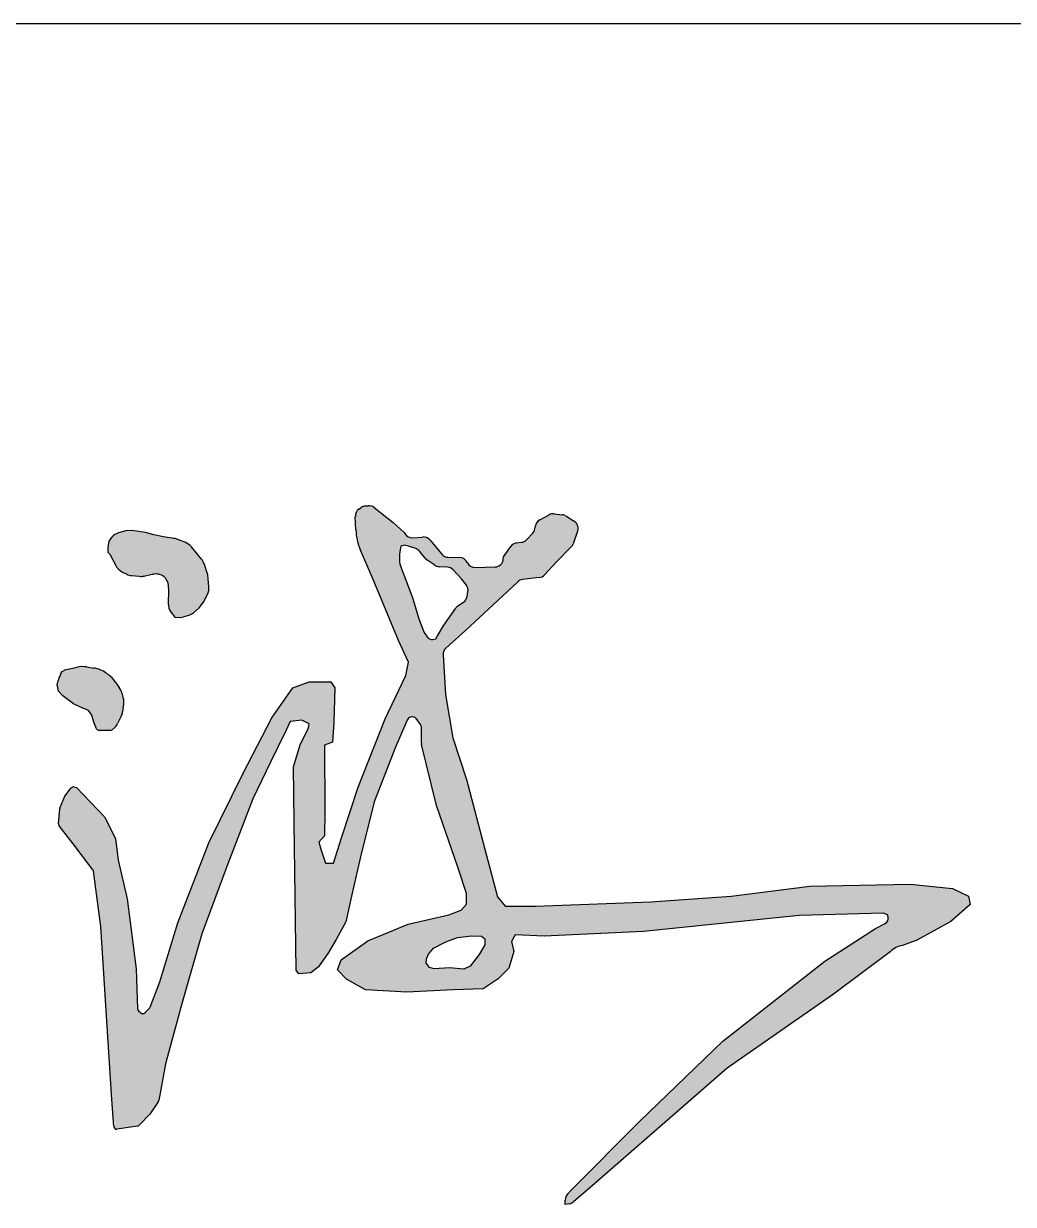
# Model space of a CAD drawing. Extents: x 1036631 to 1215829, y 649019 to 896649.
# Drawn here: x 1212559 to 1213756, y 695752 to 697181 of the extents above; entities that cross this region are included whole.
import ezdxf

# ---------------------------------------------------------------- set-up
doc = ezdxf.new("R2010")
doc.units = 0
doc.header["$LTSCALE"] = 1000
doc.header["$MEASUREMENT"] = 0
doc.layers.add('图框', color=7, linetype='Continuous')
doc.layers.add('签名', color=7, linetype='Continuous')

msp = doc.modelspace()

# ---------------------------------------------------------------- hatches: boundary and pattern name
at = {"layer": '签名'}
h = msp.add_hatch(color=4, dxfattribs=at)
h.paths.add_polyline_path([(1213039.1, 696332.7, -0.161092), (1213040.4, 696328.7), (1213040.4, 696310.2, 0.059171), (1213040.6, 696308.6), (1213058.4, 696234.9), (1213084.3, 696160.3), (1213095, 696128.1), (1213095, 696115.3), (1213088.6, 696108.1), (1213073.6, 696102.4), (1213024.2, 696091), (1212975.5, 696070.9), (1212943.3, 696048.1), (1212939, 696035.9), (1212949.8, 696024.5), (1212972.7, 696011.6), (1213022.8, 696008.7), (1213079.3, 696011.6), (1213115.1, 696013), (1213133, 696025.2), (1213145.9, 696038.1), (1213152.3, 696058.1), (1213149.4, 696070.2), (1213153.7, 696078.1), (1213188.8, 696076.7), (1213309, 696082.4), (1213497.4, 696101.7), (1213598.8, 696104.5), (1213603.9, 696102.4), (1213604.7, 696099.5, -0.351664), (1213601.1, 696091.8), (1213589.7, 696086.1), (1213528.4, 696046.3), (1213404.9, 695949.4), (1213303.9, 695852.5), (1213221.2, 695768.9), (1213217.4, 695765.1, 0.182737), (1213214.3, 695757.4), (1213214.3, 695752.1), (1213219.5, 695752.9, 0.107749), (1213224.6, 695755.6), (1213240.8, 695769.5), (1213410, 695916.8), (1213538.6, 696006.5), (1213607.4, 696057.7, -0.146318), (1213622.2, 696065.4), (1213639.4, 696071.7), (1213680.6, 696094.5), (1213704, 696114.9), (1213702, 696125.1), (1213682.6, 696134.3), (1213631.6, 696139.4), (1213510.1, 696137.3), (1213415, 696125.1), (1213318, 696118), (1213178.2, 696112.9), (1213141.5, 696112.9), (1213132.3, 696124.1), (1213119, 696174.1), (1213094.9, 696266.3), (1213078.3, 696316.7), (1213069.4, 696369), (1213066.5, 696417, -0.229187), (1213069.9, 696425.2), (1213093.6, 696446.5), (1213144.6, 696493.7), (1213156.8, 696505.3, -0.163206), (1213162.7, 696508.1), (1213182.9, 696510.4, 0.182466), (1213189.3, 696513.7), (1213204, 696530), (1213221.5, 696547.5, 0.112028), (1213223.9, 696551.3), (1213229.3, 696566.7, 0.355152), (1213225, 696578.8), (1213214.8, 696585, 0.105653), (1213210.7, 696586.4), (1213200.9, 696587.6, 0.158327), (1213194.7, 696586.4), (1213183.4, 696580.2, 0.229319), (1213178.3, 696572.9), (1213177.7, 696569.4, -0.149826), (1213175, 696564.1), (1213167.5, 696556.2, -0.170427), (1213161.5, 696553.1), (1213155.4, 696552.3, 0.205569), (1213148.5, 696548.1), (1213139.5, 696535.7), (1213139.4, 696533, -0.389723), (1213129.5, 696523.3), (1213105.4, 696522.6, -0.298366), (1213095.8, 696528.4), (1213095.6, 696528.8, 0.282824), (1213086.7, 696534.6), (1213072.6, 696535, -0.213806), (1213065.1, 696538.6), (1213050.4, 696556, 0.241802), (1213041.8, 696559.5), (1213030, 696558.6, -0.296225), (1213020.2, 696563.9), (1213019.6, 696565.1), (1213006.2, 696577.2), (1212983.1, 696595.2, 0.183189), (1212976.2, 696597.3), (1212972.8, 696597.1, 0.143474), (1212967.4, 696595.2), (1212964.6, 696593.1, 0.248651), (1212960.4, 696584.5), (1212961, 696568.1, 0.093275), (1212966.6, 696543.6), (1212981.9, 696508.2), (1213012.6, 696434.2), (1213024.7, 696408.1), (1213021.5, 696392.1), (1212996.4, 696339.6), (1212963.9, 696256.7), (1212943.5, 696195.5), (1212933.9, 696164.9), (1212924.4, 696164.9), (1212919.2, 696180.8), (1212916.1, 696190.4), (1212923.1, 696198), (1212923.7, 696228), (1212923.1, 696307.7), (1212932.6, 696311.5), (1212934.6, 696335.1), (1212935.8, 696377.2), (1212930.7, 696384.2), (1212904.6, 696384.2), (1212884.8, 696377.2), (1212859.3, 696340.8), (1212824.8, 696273.9), (1212783.3, 696189.5), (1212745.6, 696092.6), (1212723.9, 696021.2), (1212711.8, 695990), (1212705.8, 695983.9, -0.398668), (1212701.1, 695983.8), (1212698.2, 695986.4, -0.202683), (1212697.1, 695988.8), (1212695.2, 696037.1), (1212684.4, 696121.9), (1212673.5, 696168.7), (1212670.3, 696194.8), (1212656.9, 696220.9), (1212623.1, 696256.6), (1212620, 696257.2, 0.27777), (1212616.7, 696255.9), (1212609, 696246), (1212603.2, 696231.5, 0.073618), (1212603, 696230.6), (1212601.4, 696212.7, 0.189344), (1212602.1, 696210.3), (1212619.3, 696188.3), (1212643.7, 696156.2), (1212652.7, 696088.2), (1212666, 695879.2), (1212668.2, 695846.4, 0.436729), (1212672, 695843.3), (1212696.9, 695846.8, 0.16879), (1212698.9, 695847.8), (1212711.7, 695861.3), (1212722, 695876.4, 0.102966), (1212722.6, 695877.7), (1212731, 695922.1), (1212751.1, 695996.4), (1212774.8, 696079.6), (1212806.2, 696164), (1212836.4, 696242.8), (1212857.9, 696287.2), (1212876.5, 696325.1), (1212881.5, 696336.5), (1212895.8, 696338), (1212904.4, 696333.7), (1212903.7, 696328.7), (1212893.6, 696307.9), (1212885.8, 696281.5), (1212886.5, 696214.2), (1212888.7, 696035.3), (1212892.2, 696031), (1212906.5, 696032.4), (1212915.9, 696039.6), (1212928, 696056.8), (1212937.3, 696072.5), (1212948.8, 696093.9), (1212957.4, 696132.1), (1212966.7, 696172.8), (1212983.2, 696239.3), (1213009, 696305.1), (1213023.1, 696338, -0.469667), (1213033.1, 696341)])
h.paths.add_polyline_path([(1213054.2, 696435.5, -0.288827), (1213047.1, 696438.9), (1213044.4, 696442.7, -0.065977), (1213043.1, 696445), (1213037.1, 696460.5), (1213029.1, 696487.6, 0.044379), (1213028.5, 696489.3, -0.024291), (1213028.9, 696488.4), (1213014.6, 696525.6, -0.091237), (1213013.9, 696529.2), (1213013.9, 696538.5), (1213015.3, 696548.3), (1213019.3, 696549.5), (1213024.7, 696548.4), (1213033.5, 696545.5, -0.144533), (1213038.2, 696542.2), (1213044.8, 696533.9, 0.074132), (1213047, 696531.9), (1213056.5, 696525.4, 0.138918), (1213061.8, 696523.6), (1213071.7, 696523.1, -0.194331), (1213078.7, 696519.9), (1213088.9, 696509), (1213094.8, 696501.1, -0.202294), (1213096.6, 696493.4), (1213095.6, 696487.4, -0.204654), (1213091.3, 696480.7), (1213084.5, 696476.1, 0.089425), (1213081.9, 696473.5), (1213067.4, 696452.9), (1213059.8, 696440), (1213057.7, 696436.4)], flags=16)
h.paths.add_polyline_path([(1213101.3, 696077.1), (1213113.2, 696076.7), (1213117, 696073.3), (1213117, 696066.1), (1213110.2, 696054.6), (1213099.2, 696040.2), (1213091.5, 696036.8), (1213074.1, 696038.5), (1213055.9, 696037.2), (1213050.3, 696038.9), (1213046.1, 696044), (1213046.5, 696049.1), (1213048.8, 696055), (1213055, 696062.2), (1213069.9, 696069.9), (1213083.9, 696075)], flags=16)
h.paths.add_polyline_path([(1212730.6, 696510.2), (1212733.7, 696504.6), (1212734.6, 696495.1), (1212734.2, 696479, 0.170281), (1212737.7, 696468.3), (1212742, 696462.7), (1212749.3, 696462.3), (1212757.9, 696464.5, 0.103189), (1212764.1, 696467.5), (1212768.5, 696471, 0.062296), (1212771.5, 696474), (1212776.8, 696480.8), (1212781.5, 696490, 0.141144), (1212783.4, 696499.2), (1212782.2, 696513.6), (1212777.4, 696527.4, 0.087273), (1212774.5, 696532.6), (1212762.2, 696547.7, 0.128318), (1212755.2, 696552.7), (1212744.7, 696556.9, 0.060575), (1212740.7, 696557.9), (1212728.4, 696559.6), (1212716.5, 696562.3), (1212706.8, 696565), (1212690.2, 696567.3), (1212682.8, 696566.9), (1212673.9, 696564.6), (1212671.5, 696563.5, 0.142069), (1212664.3, 696557.4), (1212662.4, 696554.6), (1212661.2, 696546.8), (1212661.2, 696541.1), (1212663.5, 696538.7), (1212670.6, 696524.9, 0.158988), (1212678.1, 696517.5), (1212683.9, 696514.6, 0.091187), (1212689.8, 696512.9), (1212699.5, 696512, 0.078859), (1212704.8, 696512.3), (1212714.5, 696514.4), (1212716.7, 696514.7, -0.22636)], flags=17)
h.paths.add_polyline_path([(1212627.3, 696354.1), (1212637.6, 696349.7), (1212641.6, 696343.8), (1212644, 696335.4), (1212647.5, 696327.6, 0.295053), (1212650.6, 696325.6), (1212664, 696325.6, 0.162181), (1212666.1, 696326.3), (1212667.7, 696327.6, 0.119743), (1212672.9, 696333.8), (1212677.3, 696342.8, 0.078472), (1212678.8, 696347.9), (1212680.2, 696358.3), (1212680.1, 696363.7, 0.110904), (1212674.6, 696377.6), (1212670, 696384.5, 0.087686), (1212661.8, 696393), (1212659.1, 696394.9, 0.119431), (1212644.2, 696401), (1212635.7, 696402.3, 0.087256), (1212623.9, 696402), (1212612.6, 696399.8), (1212610.1, 696399.3), (1212605.7, 696396.8), (1212603.9, 696393.4, 0.064845), (1212600.8, 696385.1), (1212599.8, 696381.1), (1212601.3, 696373.2), (1212606.7, 696367.4), (1212619.5, 696357.5)])

# ---------------------------------------------------------------- linework, layer by layer
at = {"layer": '图框', "color": 0}
msp.add_line((1205109.1, 697180.6), (1214193.9, 697180.6), dxfattribs=at)
at = {"layer": '签名', "color": 4}
for p, q in [((1212964.6, 696593.1, -1699.6), (1212967.4, 696595.2, -1699.6)), ((1212972.8, 696597.1, -1699.6), (1212976.2, 696597.3, -1699.6)), ((1212983.1, 696595.2, -1699.6), (1213006.2, 696577.2, -1699.6)), ((1213183.4, 696580.2, -1699.6), (1213194.7, 696586.4, -1699.6)), ((1213200.9, 696587.6, -1699.6), (1213210.7, 696586.4, -1699.6)), ((1212961, 696568.1, -1699.6), (1212960.4, 696584.5, -1699.6)), ((1213006.2, 696577.2, -1699.6), (1213019.6, 696565.1, -1699.6)), ((1213177.7, 696569.4, -1699.6), (1213178.3, 696572.9, -1699.6)), ((1213214.8, 696585, -1699.6), (1213225, 696578.8, -1699.6)), ((1212664.3, 696557.4, -1699.6), (1212662.4, 696554.6, -1699.6)), ((1212673.9, 696564.6, -1699.6), (1212671.5, 696563.5, -1699.6)), ((1212682.8, 696566.9, -1699.6), (1212673.9, 696564.6, -1699.6)), ((1212690.2, 696567.3, -1699.6), (1212682.8, 696566.9, -1699.6)), ((1212706.8, 696565, -1699.6), (1212690.2, 696567.3, -1699.6)), ((1212716.5, 696562.3, -1699.6), (1212706.8, 696565, -1699.6)), ((1212728.4, 696559.6, -1699.6), (1212716.5, 696562.3, -1699.6)), ((1212740.7, 696557.9, -1699.6), (1212728.4, 696559.6, -1699.6)), ((1213019.6, 696565.1, -1699.6), (1213020.2, 696563.9, -1699.6)), ((1213030, 696558.6, -1699.6), (1213041.8, 696559.5, -1699.6)), ((1213167.5, 696556.2, -1699.6), (1213175, 696564.1, -1699.6)), ((1213229.3, 696566.7, -1699.6), (1213223.9, 696551.3, -1699.6)), ((1212662.4, 696554.6, -1699.6), (1212661.2, 696546.8, -1699.6)), ((1212661.2, 696546.8, -1699.6), (1212661.2, 696541.1, -1699.6)), ((1212755.2, 696552.7, -1699.6), (1212744.7, 696556.9, -1699.6)), ((1212774.5, 696532.6, -1699.6), (1212762.2, 696547.7, -1699.6)), ((1212981.9, 696508.2, -1699.6), (1212966.6, 696543.6, -1699.6)), ((1213015.3, 696548.3, -1699.6), (1213014, 696539.2, -1699.6)), ((1213019.3, 696549.5, -1699.6), (1213015.3, 696548.3, -1699.6)), ((1213024.7, 696548.4, -1699.6), (1213019.3, 696549.5, -1699.6)), ((1213033.5, 696545.5, -1699.6), (1213024.7, 696548.4, -1699.6)), ((1213050.4, 696556, -1699.6), (1213065.1, 696538.6, -1699.6)), ((1213139.5, 696535.7, -1699.6), (1213148.5, 696548.1, -1699.6)), ((1213155.4, 696552.3, -1699.6), (1213161.5, 696553.1, -1699.6)), ((1213221.5, 696547.5, -1699.6), (1213204, 696530, -1699.6)), ((1212661.2, 696541.1, -1699.6), (1212663.5, 696538.7, -1699.6)), ((1212663.5, 696538.7, -1699.6), (1212670.6, 696524.9, -1699.6)), ((1213013.9, 696537.8, -1699.6), (1213013.9, 696529.2, -1699.6)), ((1213044.8, 696533.9, -1699.6), (1213038.2, 696542.2, -1699.6)), ((1213056.5, 696525.4, -1699.6), (1213047, 696531.9, -1699.6)), ((1213072.6, 696535, -1699.6), (1213086.7, 696534.6, -1699.6)), ((1213095.6, 696528.8, -1699.6), (1213095.8, 696528.4, -1699.6)), ((1213139.4, 696533, -1699.6), (1213139.5, 696535.7, -1699.6)), ((1213204, 696530, -1699.6), (1213189.3, 696513.7, -1699.6)), ((1212678.1, 696517.5, -1699.6), (1212683.9, 696514.6, -1699.6)), ((1212704.8, 696512.3, -1699.6), (1212714.5, 696514.4, -1699.6)), ((1212714.5, 696514.4, -1699.6), (1212716.7, 696514.7, -1699.6)), ((1212782.2, 696513.6, -1699.6), (1212777.4, 696527.4, -1699.6)), ((1213014.6, 696525.6, -1699.6), (1213028.9, 696488.4, -1699.6)), ((1213071.7, 696523.1, -1699.6), (1213061.8, 696523.6, -1699.6)), ((1213088.9, 696509, -1699.6), (1213078.7, 696519.9, -1699.6)), ((1213105.4, 696522.6, -1699.6), (1213129.5, 696523.3, -1699.6)), ((1212689.8, 696512.9, -1699.6), (1212699.5, 696512, -1699.6)), ((1212730.6, 696510.2, -1699.6), (1212733.7, 696504.6, -1699.6)), ((1212733.7, 696504.6, -1699.6), (1212734.6, 696495.1, -1699.6)), ((1212783.4, 696499.2, -1699.6), (1212782.2, 696513.6, -1699.6)), ((1213012.6, 696434.2, -1699.6), (1212981.9, 696508.2, -1699.6)), ((1213094.8, 696501.1, -1699.6), (1213088.9, 696509, -1699.6)), ((1213156.8, 696505.3, -1699.6), (1213144.6, 696493.7, -1699.6)), ((1213182.9, 696510.4, -1699.6), (1213162.7, 696508.1, -1699.6)), ((1212734.6, 696495.1, -1699.6), (1212734.2, 696479, -1699.6)), ((1212776.8, 696480.8, -1699.6), (1212781.5, 696490, -1699.6)), ((1213029.1, 696487.6, -1699.6), (1213037.1, 696460.5, -1699.6)), ((1213144.6, 696493.7, -1699.6), (1213093.6, 696446.5, -1699.6)), ((1213095.6, 696487.4, -1699.6), (1213096.6, 696493.4, -1699.6)), ((1212771.5, 696474, -1699.6), (1212776.8, 696480.8, -1699.6)), ((1213067.4, 696452.9, -1699.6), (1213081.9, 696473.5, -1699.6)), ((1213084.5, 696476.1, -1699.6), (1213091.3, 696480.7, -1699.6)), ((1212737.7, 696468.3, -1699.6), (1212742, 696462.7, -1699.6)), ((1212742, 696462.7, -1699.6), (1212749.3, 696462.3, -1699.6)), ((1212749.3, 696462.3, -1699.6), (1212757.9, 696464.5, -1699.6)), ((1212764.1, 696467.5, -1699.6), (1212768.5, 696471, -1699.6)), ((1213037.1, 696460.5, -1699.6), (1213043.1, 696445, -1699.6)), ((1213059.8, 696440, -1699.6), (1213067.4, 696452.9, -1699.6)), ((1213093.6, 696446.5, -1699.6), (1213069.9, 696425.2, -1699.6)), ((1213024.7, 696408.1, -1699.6), (1213012.6, 696434.2, -1699.6)), ((1213044.4, 696442.7, -1699.6), (1213047.1, 696438.9, -1699.6)), ((1213054.2, 696435.5, -1699.6), (1213057.7, 696436.4, -1699.6)), ((1213057.7, 696436.4, -1699.6), (1213059.8, 696440, -1699.6)), ((1213066.5, 696417, -1699.6), (1213069.4, 696369, -1699.6)), ((1212612.6, 696399.8, -1699.6), (1212623.9, 696402, -1699.6)), ((1212635.7, 696402.3, -1699.6), (1212644.2, 696401, -1699.6)), ((1213021.5, 696392.1, -1699.6), (1213024.7, 696408.1, -1699.6)), ((1212603.9, 696393.4, -1699.6), (1212605.7, 696396.8, -1699.6)), ((1212605.7, 696396.8, -1699.6), (1212610.1, 696399.3, -1699.6)), ((1212610.1, 696399.3, -1699.6), (1212612.6, 696399.8, -1699.6)), ((1212659.1, 696394.9, -1699.6), (1212661.8, 696393, -1699.6)), ((1212996.4, 696339.6, -1699.6), (1213021.5, 696392.1, -1699.6)), ((1212599.8, 696381.1, -1699.6), (1212600.8, 696385.1, -1699.6)), ((1212601.3, 696373.2, -1699.6), (1212599.8, 696381.1, -1699.6)), ((1212606.7, 696367.4, -1699.6), (1212601.3, 696373.2, -1699.6)), ((1212670, 696384.5, -1699.6), (1212674.6, 696377.6, -1699.6)), ((1212859.3, 696340.8, -1699.6), (1212884.8, 696377.2, -1699.6)), ((1212884.8, 696377.2, -1699.6), (1212904.6, 696384.2, -1699.6)), ((1212904.6, 696384.2, -1699.6), (1212930.7, 696384.2, -1699.6)), ((1212930.7, 696384.2, -1699.6), (1212935.8, 696377.2, -1699.6)), ((1212935.8, 696377.2, -1699.6), (1212934.6, 696335.1, -1699.6)), ((1212619.5, 696357.5, -1699.6), (1212606.7, 696367.4, -1699.6)), ((1212627.3, 696354.1, -1699.6), (1212619.5, 696357.5, -1699.6)), ((1212680.2, 696358.3, -1699.6), (1212678.8, 696347.9, -1699.6)), ((1212680.1, 696363.7, -1699.6), (1212680.2, 696358.3, -1699.6)), ((1213069.4, 696369, -1699.6), (1213078.3, 696316.7, -1699.6)), ((1212637.6, 696349.7, -1699.6), (1212627.3, 696354.1, -1699.6)), ((1212641.6, 696343.8, -1699.6), (1212637.6, 696349.7, -1699.6)), ((1212644, 696335.4, -1699.6), (1212641.6, 696343.8, -1699.6)), ((1212677.3, 696342.8, -1699.6), (1212672.9, 696333.8, -1699.6)), ((1212647.5, 696327.6, -1699.6), (1212644, 696335.4, -1699.6)), ((1212824.8, 696273.9, -1699.6), (1212859.3, 696340.8, -1699.6)), ((1212881.5, 696336.5, -1699.6), (1212876.5, 696325.1, -1699.6)), ((1212895.8, 696338, -1699.6), (1212881.5, 696336.5, -1699.6)), ((1212893.6, 696307.9, -1699.6), (1212903.7, 696328.7, -1699.6)), ((1212904.4, 696333.7, -1699.6), (1212895.8, 696338, -1699.6)), ((1212903.7, 696328.7, -1699.6), (1212904.4, 696333.7, -1699.6)), ((1212934.6, 696335.1, -1699.6), (1212932.6, 696311.5, -1699.6)), ((1212963.9, 696256.7, -1699.6), (1212996.4, 696339.6, -1699.6)), ((1213023.1, 696338, -1699.6), (1213009, 696305.1, -1699.6)), ((1213033.8, 696340, -1699.6), (1213032.8, 696341.2, -1699.6)), ((1213039.2, 696332.6, -1699.6), (1213033.8, 696340, -1699.6)), ((1213040.4, 696310.2, -1699.6), (1213040.4, 696328.7, -1699.6)), ((1212664, 696325.6, -1699.6), (1212650.6, 696325.6, -1699.6)), ((1212667.7, 696327.6, -1699.6), (1212666.1, 696326.3, -1699.6)), ((1212876.5, 696325.1, -1699.6), (1212857.9, 696287.2, -1699.6)), ((1213078.3, 696316.7, -1699.6), (1213094.9, 696266.3, -1699.6)), ((1212885.8, 696281.5, -1699.6), (1212893.6, 696307.9, -1699.6)), ((1212932.6, 696311.5, -1699.6), (1212923.1, 696307.7, -1699.6)), ((1212923.1, 696307.7, -1699.6), (1212923.7, 696228, -1699.6)), ((1213009, 696305.1, -1699.6), (1212983.2, 696239.3, -1699.6)), ((1213058.4, 696234.9, -1699.6), (1213040.6, 696308.6, -1699.6)), ((1212857.9, 696287.2, -1699.6), (1212836.4, 696242.8, -1699.6)), ((1212783.3, 696189.5, -1699.6), (1212824.8, 696273.9, -1699.6)), ((1212886.5, 696214.2, -1699.6), (1212885.8, 696281.5, -1699.6)), ((1212620, 696257.2, -1699.6), (1212623.1, 696256.6, -1699.6)), ((1213094.9, 696266.3, -1699.6), (1213119, 696174.1, -1699.6)), ((1212603.2, 696231.5, -1699.6), (1212609, 696246, -1699.6)), ((1212609, 696246, -1699.6), (1212616.7, 696255.9, -1699.6)), ((1212623.1, 696256.6, -1699.6), (1212656.9, 696220.9, -1699.6)), ((1212836.4, 696242.8, -1699.6), (1212806.2, 696164, -1699.6)), ((1212943.5, 696195.5, -1699.6), (1212963.9, 696256.7, -1699.6)), ((1212601.4, 696212.7, -1699.6), (1212603, 696230.6, -1699.6)), ((1212983.2, 696239.3, -1699.6), (1212966.7, 696172.8, -1699.6)), ((1213084.3, 696160.3, -1699.6), (1213058.4, 696234.9, -1699.6)), ((1212656.9, 696220.9, -1699.6), (1212670.3, 696194.8, -1699.6)), ((1212888.7, 696035.3, -1699.6), (1212886.5, 696214.2, -1699.6)), ((1212923.7, 696228, -1699.6), (1212923.1, 696198, -1699.6)), ((1212619.3, 696188.3, -1699.6), (1212602.1, 696210.3, -1699.6)), ((1212643.1, 696156.9, -1699.6), (1212619.3, 696188.3, -1699.6)), ((1212670.3, 696194.8, -1699.6), (1212673.5, 696168.7, -1699.6)), ((1212745.6, 696092.6, -1699.6), (1212783.3, 696189.5, -1699.6)), ((1212923.1, 696198, -1699.6), (1212916.1, 696190.4, -1699.6)), ((1212916.1, 696190.4, -1699.6), (1212919.2, 696180.8, -1699.6)), ((1212933.9, 696164.9, -1699.6), (1212943.5, 696195.5, -1699.6)), ((1212919.2, 696180.8, -1699.6), (1212924.4, 696164.9, -1699.6)), ((1212966.7, 696172.8, -1699.6), (1212957.4, 696132.1, -1699.6)), ((1213119, 696174.1, -1699.6), (1213132.3, 696124.1, -1699.6)), ((1212673.5, 696168.7, -1699.6), (1212684.4, 696121.9, -1699.6)), ((1212806.2, 696164, -1699.6), (1212774.8, 696079.6, -1699.6)), ((1212924.4, 696164.9, -1699.6), (1212933.9, 696164.9, -1699.6)), ((1213095, 696128.1, -1699.6), (1213084.3, 696160.3, -1699.6)), ((1212652.7, 696088.2, -1699.6), (1212643.8, 696155.3, -1699.6)), ((1212957.4, 696132.1, -1699.6), (1212948.8, 696093.9, -1699.6)), ((1213415, 696125.1, -1699.6), (1213510.1, 696137.3, -1699.6)), ((1213510.1, 696137.3, -1699.6), (1213631.6, 696139.4, -1699.6)), ((1213631.6, 696139.4, -1699.6), (1213682.6, 696134.3, -1699.6)), ((1213682.6, 696134.3, -1699.6), (1213702, 696125.1, -1699.6)), ((1212684.4, 696121.9, -1699.6), (1212695.2, 696037.1, -1699.6)), ((1213088.6, 696108.1, -1699.6), (1213095, 696115.3, -1699.6)), ((1213095, 696115.3, -1699.6), (1213095, 696128.1, -1699.6)), ((1213132.3, 696124.1, -1699.6), (1213141.5, 696112.9, -1699.6)), ((1213178.2, 696112.9, -1699.6), (1213318, 696118, -1699.6)), ((1213318, 696118, -1699.6), (1213415, 696125.1, -1699.6)), ((1213704, 696114.9, -1699.6), (1213680.6, 696094.5, -1699.6)), ((1213702, 696125.1, -1699.6), (1213704, 696114.9, -1699.6)), ((1213024.2, 696091, -1699.6), (1213073.6, 696102.4, -1699.6)), ((1213073.6, 696102.4, -1699.6), (1213088.6, 696108.1, -1699.6)), ((1213141.5, 696112.9, -1699.6), (1213178.2, 696112.9, -1699.6)), ((1213497.4, 696101.7, -1699.6), (1213309, 696082.4, -1699.6)), ((1213598.8, 696104.5, -1699.6), (1213497.4, 696101.7, -1699.6)), ((1213603.9, 696102.4, -1699.6), (1213598.8, 696104.5, -1699.6)), ((1213604.7, 696099.5, -1699.6), (1213603.9, 696102.4, -1699.6)), ((1212666, 695879.2, -1699.6), (1212652.7, 696088.2, -1699.6)), ((1212723.9, 696021.2, -1699.6), (1212745.6, 696092.6, -1699.6)), ((1212948.8, 696093.9, -1699.6), (1212937.3, 696072.5, -1699.6)), ((1212975.5, 696070.9, -1699.6), (1213024.2, 696091, -1699.6)), ((1213528.4, 696046.3, -1699.6), (1213589.7, 696086.1, -1699.6)), ((1213589.7, 696086.1, -1699.6), (1213601.1, 696091.8, -1699.6)), ((1213680.6, 696094.5, -1699.6), (1213639.4, 696071.7, -1699.6)), ((1212774.8, 696079.6, -1699.6), (1212751.1, 695996.4, -1699.6)), ((1212937.3, 696072.5, -1699.6), (1212928, 696056.8, -1699.6)), ((1213069.9, 696069.9, -1699.6), (1213083.9, 696075, -1699.6)), ((1213083.9, 696075, -1699.6), (1213101.3, 696077.1, -1699.6)), ((1213101.3, 696077.1, -1699.6), (1213113.2, 696076.7, -1699.6)), ((1213113.2, 696076.7, -1699.6), (1213117, 696073.3, -1699.6)), ((1213117, 696073.3, -1699.6), (1213117, 696066.1, -1699.6)), ((1213153.7, 696078.1, -1699.6), (1213149.4, 696070.2, -1699.6)), ((1213188.8, 696076.7, -1699.6), (1213153.7, 696078.1, -1699.6)), ((1213309, 696082.4, -1699.6), (1213188.8, 696076.7, -1699.6)), ((1213639.4, 696071.7, -1699.6), (1213622.2, 696065.4, -1699.6)), ((1212943.3, 696048.1, -1699.6), (1212975.5, 696070.9, -1699.6)), ((1213048.8, 696055, -1699.6), (1213055, 696062.2, -1699.6)), ((1213055, 696062.2, -1699.6), (1213069.9, 696069.9, -1699.6)), ((1213117, 696066.1, -1699.6), (1213110.2, 696054.6, -1699.6)), ((1213152.3, 696058.1, -1699.6), (1213145.9, 696038.1, -1699.6)), ((1213149.4, 696070.2, -1699.6), (1213152.3, 696058.1, -1699.6)), ((1213607.4, 696057.7, -1699.6), (1213538.6, 696006.5, -1699.6)), ((1212928, 696056.8, -1699.6), (1212915.9, 696039.6, -1699.6)), ((1212939, 696035.9, -1699.6), (1212943.3, 696048.1, -1699.6)), ((1213046.1, 696044, -1699.6), (1213046.5, 696049.1, -1699.6)), ((1213050.3, 696038.9, -1699.6), (1213046.1, 696044, -1699.6)), ((1213046.5, 696049.1, -1699.6), (1213048.8, 696055, -1699.6)), ((1213110.2, 696054.6, -1699.6), (1213099.2, 696040.2, -1699.6)), ((1213404.9, 695949.4, -1699.6), (1213528.4, 696046.3, -1699.6)), ((1212695.2, 696037.1, -1699.6), (1212697.1, 695988.8, -1699.6)), ((1212892.2, 696031, -1699.6), (1212888.7, 696035.3, -1699.6)), ((1212906.5, 696032.4, -1699.6), (1212892.2, 696031, -1699.6)), ((1212915.9, 696039.6, -1699.6), (1212906.5, 696032.4, -1699.6)), ((1212949.8, 696024.5, -1699.6), (1212939, 696035.9, -1699.6)), ((1213055.9, 696037.2, -1699.6), (1213050.3, 696038.9, -1699.6)), ((1213074.1, 696038.5, -1699.6), (1213055.9, 696037.2, -1699.6)), ((1213091.5, 696036.8, -1699.6), (1213074.1, 696038.5, -1699.6)), ((1213099.2, 696040.2, -1699.6), (1213091.5, 696036.8, -1699.6)), ((1213145.9, 696038.1, -1699.6), (1213133, 696025.2, -1699.6)), ((1212712.1, 695990.6, -1699.6), (1212723.9, 696021.2, -1699.6)), ((1212972.7, 696011.6, -1699.6), (1212949.8, 696024.5, -1699.6)), ((1213133, 696025.2, -1699.6), (1213115.1, 696013, -1699.6)), ((1213022.8, 696008.7, -1699.6), (1212972.7, 696011.6, -1699.6)), ((1213079.3, 696011.6, -1699.6), (1213022.8, 696008.7, -1699.6)), ((1213115.1, 696013, -1699.6), (1213079.3, 696011.6, -1699.6)), ((1213538.6, 696006.5, -1699.6), (1213410, 695916.8, -1699.6)), ((1212698.2, 695986.4, -1699.6), (1212701.1, 695983.8, -1699.6)), ((1212705.8, 695983.9, -1699.6), (1212711.3, 695989.4, -1699.6)), ((1212751.1, 695996.4, -1699.6), (1212731, 695922.1, -1699.6)), ((1213303.9, 695852.5, -1699.6), (1213404.9, 695949.4, -1699.6)), ((1212731, 695922.1, -1699.6), (1212722.6, 695877.7, -1699.6)), ((1213410, 695916.8, -1699.6), (1213240.8, 695769.5, -1699.6)), ((1212668.2, 695846.4, -1699.6), (1212666, 695879.2, -1699.6)), ((1212722, 695876.4, -1699.6), (1212711.7, 695861.3, -1699.6)), ((1212711.7, 695861.3, -1699.6), (1212698.9, 695847.8, -1699.6)), ((1212696.9, 695846.8, -1699.6), (1212672, 695843.3, -1699.6)), ((1213221.2, 695768.9, -1699.6), (1213303.9, 695852.5, -1699.6)), ((1213214.3, 695752.1, -1699.6), (1213214.3, 695757.4, -1699.6)), ((1213217.4, 695765.1, -1699.6), (1213221.2, 695768.9, -1699.6)), ((1213240.8, 695769.5, -1699.6), (1213224.6, 695755.6, -1699.6)), ((1213219.5, 695752.9, -1699.6), (1213214.3, 695752.1, -1699.6))]:
    msp.add_line(p, q, dxfattribs=at)
for centre, radius, start, end in [((1212970.6, 696584.9, -1699.6), 10.2, 126.2324, 182.0863), ((1212973.4, 696586.9, -1699.6), 10.2, 93.5735, 126.2324), ((1212976.8, 696587.2, -1699.6), 10.2, 52.0502, 93.5735), ((1213199.6, 696577.5, -1699.6), 10.2, 82.8805, 118.8676), ((1213209.5, 696576.3, -1699.6), 10.2, 58.7562, 82.8805), ((1213188.3, 696571.3, -1699.6), 10.2, 118.8676, 170.5304), ((1213219.7, 696570.1, -1699.6), 10.2, 340.5459, 58.7562), ((1212678.4, 696548, -1699.6), 17, 113.9458, 146.2892), ((1212738.4, 696541.1, -1699.6), 17, 68.4441, 82.3099), ((1213029, 696570.6, -1699.6), 68, 182.0863, 203.4016), ((1213029.2, 696568.8, -1699.6), 10.2, 208.6294, 274.6318), ((1213042.6, 696549.4, -1699.6), 10.2, 40.2585, 94.6318), ((1213167.6, 696571.1, -1699.6), 10.2, 316.4464, 350.5304), ((1212749, 696536.9, -1699.6), 17, 39.1957, 68.4441), ((1213030.3, 696535.8, -1699.6), 10.2, 38.6817, 71.5785), ((1213156.7, 696542.2, -1699.6), 10.2, 97.7592, 144.2248), ((1213160.1, 696563.2, -1699.6), 10.2, 277.7592, 316.4464), ((1213214.3, 696554.7, -1699.6), 10.2, 314.9775, 340.5459), ((1212761.3, 696521.8, -1699.6), 17, 19.2447, 39.1957), ((1213024.1, 696537.8, -1699.6), 10.2, 171.8636, 180.1478), ((1213024.1, 696529.3, -1699.6), 10.2, 180.1478, 200.9999), ((1213052.8, 696540.3, -1699.6), 10.2, 218.6817, 235.6406), ((1213072.9, 696545.2, -1699.6), 10.2, 220.2585, 268.5324), ((1213086.4, 696524.4, -1699.6), 10.2, 25.3636, 88.5324), ((1213129.2, 696533.5, -1699.6), 10.2, 271.8169, 356.9849), ((1212685.7, 696532.7, -1699.6), 17, 207.3179, 243.4529), ((1212691.5, 696529.8, -1699.6), 17, 243.4529, 264.2939), ((1212718.9, 696497.8, -1699.6), 17, 46.5706, 97.5887), ((1213062.3, 696533.8, -1699.6), 10.2, 235.6406, 267.2758), ((1213071.2, 696512.9, -1699.6), 10.2, 43.2867, 87.2758), ((1213105.1, 696532.8, -1699.6), 10.2, 205.3636, 271.8169), ((1212701.2, 696528.9, -1699.6), 17, 264.2939, 282.3297), ((1213086.5, 696495.1, -1699.6), 10.2, 350.5303, 36.2753), ((1213163.9, 696498, -1699.6), 10.2, 96.6274, 133.7045), ((1213181.7, 696520.6, -1699.6), 10.2, 276.6274, 317.9904), ((1212766.4, 696497.8, -1699.6), 17, 332.6318, 4.7674), ((1213019.4, 696484.7, -1699.6), 10.2, 16.4017, 20.9999), ((1213085.5, 696489.1, -1699.6), 10.2, 304.266, 350.5303), ((1212751.2, 696478.6, -1699.6), 17, 178.6017, 217.2565), ((1212758, 696484.4, -1699.6), 17, 308.0252, 322.284), ((1213090.3, 696467.6, -1699.6), 10.2, 124.266, 144.7064), ((1212753.6, 696480.9, -1699.6), 17, 284.4594, 308.0252), ((1213052.6, 696448.7, -1699.6), 10.2, 201.1764, 216.2753), ((1213053.4, 696442.8, -1699.6), 7.36, 211.9977, 276.4383), ((1213076.7, 696417.6, -1699.6), 10.2, 131.8555, 183.4896), ((1212630.6, 696368.7, -1699.6), 34, 81.3541, 101.3013), ((1212639.1, 696367.4, -1699.6), 34, 54.1116, 81.3541), ((1212633.8, 696377.3, -1699.6), 34, 151.9088, 166.7495), ((1212641.8, 696365.4, -1699.6), 34, 34.0668, 54.1116), ((1212646.5, 696358.6, -1699.6), 34, 8.7529, 34.0668), ((1212662, 696350.2, -1699.6), 17, 334.1614, 352.109), ((1212657.6, 696341.2, -1699.6), 17, 306.8483, 334.1614), ((1213029.3, 696335.3, -1699.6), 6.8, 59.0561, 156.7851), ((1213033.7, 696328.7, -1699.6), 6.8, 0, 35.5589), ((1212650.6, 696329, -1699.6), 3.4, 204.2445, 270), ((1212664, 696329, -1699.6), 3.4, 270, 306.8483), ((1213047.2, 696310.2, -1699.6), 6.8, 180, 193.5452), ((1212619.4, 696253.8, -1699.6), 3.4, 80.0085, 142.1032), ((1212606.4, 696230.3, -1699.6), 3.4, 158.1684, 175.0099), ((1212604.8, 696212.4, -1699.6), 3.4, 175.0099, 217.8968), ((1212640.4, 696154.8, -1699.6), 3.4, 7.5297, 37.2565), ((1213598.1, 696097.9, -1699.6), 6.8, 296.5471, 14.0468), ((1213627.6, 696036.8, -1699.6), 29.2, 100.7212, 134.0184), ((1212700.5, 695989, -1699.6), 3.4, 182.2043, 228.0351), ((1212708.9, 695991.9, -1699.6), 3.4, 314.9775, 338.7908), ((1212703.4, 695986.3, -1699.6), 3.4, 228.0351, 314.9775), ((1212719.2, 695878.4, -1699.6), 3.4, 325.6922, 349.2074), ((1212671.6, 695846.6, -1699.6), 3.4, 183.7547, 278.1238), ((1212696.5, 695850.2, -1699.6), 3.4, 278.1238, 316.4464), ((1213226.2, 695757.1, -1699.6), 11.9, 137.3847, 178.8078), ((1213215.8, 695766, -1699.6), 13.6, 285.8705, 310.4699)]:
    msp.add_arc(centre, radius, start, end, dxfattribs=at)

doc.saveas('drawing.dxf')
